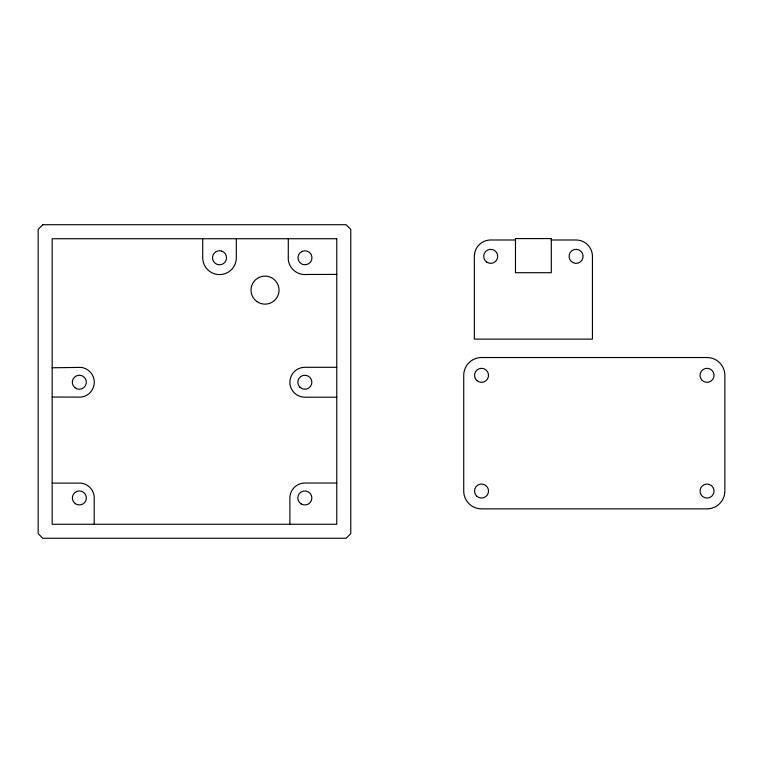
<?xml version="1.0" encoding="UTF-8"?>
<svg xmlns="http://www.w3.org/2000/svg" width="763" height="763" viewBox="0 0 763 763"><rect width="100%" height="100%" fill="white"/><g stroke="black" fill="none" stroke-linecap="round" stroke-linejoin="round"><path stroke-width="1.14" d="M52.17 367.766L81.078 367.394A14.955 14.955 0 0 1 94.173 384.008A14.955 14.955 0 0 1 77.559 397.094L52.17 397.046M336.76 274.422L306.993 274.47A16.824 16.824 0 0 1 288.28 259.782L288.309 238.733M515.607 239.983L490.704 239.983A16.357 16.357 0 0 0 474.348 256.339L474.348 339.106L592.441 339.106L592.441 256.339A16.357 16.357 0 0 0 576.084 239.983L551.182 239.983M336.76 367.299L305.305 367.299A14.955 14.955 0 0 0 289.892 381.786A14.955 14.955 0 0 0 304.38 397.199L336.76 397.199M52.17 483.103L80.84 483.103A14.955 14.955 0 0 1 94.192 499.498L94.192 524.267M336.76 483.027L304.847 483.027A14.955 14.955 0 0 0 289.892 497.972L289.892 524.267M236.33 238.733L236.33 256.997A16.824 16.824 0 0 1 220.288 274.575A16.824 16.824 0 0 1 202.72 258.533L202.72 238.733M42.823 224.723L38.15 229.396L38.15 533.604L42.823 538.277L346.106 538.277L350.78 533.604L350.78 229.396L346.106 224.723L42.823 224.723M301.576 251.637L300.107 252.734A7.01 7.01 0 0 0 301.375 263.779L303.054 264.503A7.01 7.01 0 0 0 311.943 256.969A7.01 7.01 0 0 0 301.576 251.637M551.315 238.581L515.473 238.581L515.473 272.696L551.315 272.696L551.315 238.581M336.76 238.733L52.17 238.733L52.17 524.267L336.76 524.267L336.76 238.733M707.043 357.523L481.52 357.523A17.807 17.807 0 0 0 463.723 375.329L463.723 491.057A17.807 17.807 0 0 0 481.52 508.864L707.043 508.864A17.807 17.807 0 0 0 724.85 491.057L724.85 375.329A17.807 17.807 0 0 0 707.043 357.523M221.785 251.132L219.992 250.769A7.01 7.01 0 0 0 217.255 264.399L219.048 264.761A7.01 7.01 0 0 0 221.785 251.132M256.807 301.48A14.02 14.02 0 0 0 278.972 291.571A14.02 14.02 0 0 0 259.315 277.322A14.02 14.02 0 0 0 256.807 301.48M75.365 503.694A7.01 7.01 0 0 0 86.353 498.535A7.01 7.01 0 0 0 76.395 491.601A7.01 7.01 0 0 0 75.365 503.694M74.917 387.699A7.01 7.01 0 0 0 86.248 383.341A7.01 7.01 0 0 0 76.796 375.711A7.01 7.01 0 0 0 74.917 387.699M299.897 387.213A7.01 7.01 0 0 0 311.619 384.047A7.01 7.01 0 0 0 303.006 375.482A7.01 7.01 0 0 0 299.897 387.213M301.29 504.019A7.01 7.01 0 0 0 311.848 498.039A7.01 7.01 0 0 0 301.385 491.877A7.01 7.01 0 0 0 301.29 504.019M571.43 261.585A7.01 7.01 0 0 0 582.951 257.741A7.01 7.01 0 0 0 573.862 249.692A7.01 7.01 0 0 0 571.43 261.585M486.708 262.1A7.01 7.01 0 0 0 497.686 256.931A7.01 7.01 0 0 0 487.719 249.997A7.01 7.01 0 0 0 486.708 262.1M702.561 496.446A7.01 7.01 0 0 0 713.949 492.249A7.01 7.01 0 0 0 704.621 484.486A7.01 7.01 0 0 0 702.561 496.446M702.265 380.46A7.01 7.01 0 0 0 713.872 376.912A7.01 7.01 0 0 0 705.002 368.624A7.01 7.01 0 0 0 702.265 380.46M476.904 380.603A7.01 7.01 0 0 0 488.396 376.703A7.01 7.01 0 0 0 479.269 368.691A7.01 7.01 0 0 0 476.904 380.603M476.57 496.017A7.01 7.01 0 0 0 488.291 492.879A7.01 7.01 0 0 0 479.708 484.286A7.01 7.01 0 0 0 476.57 496.017"/></g></svg>
